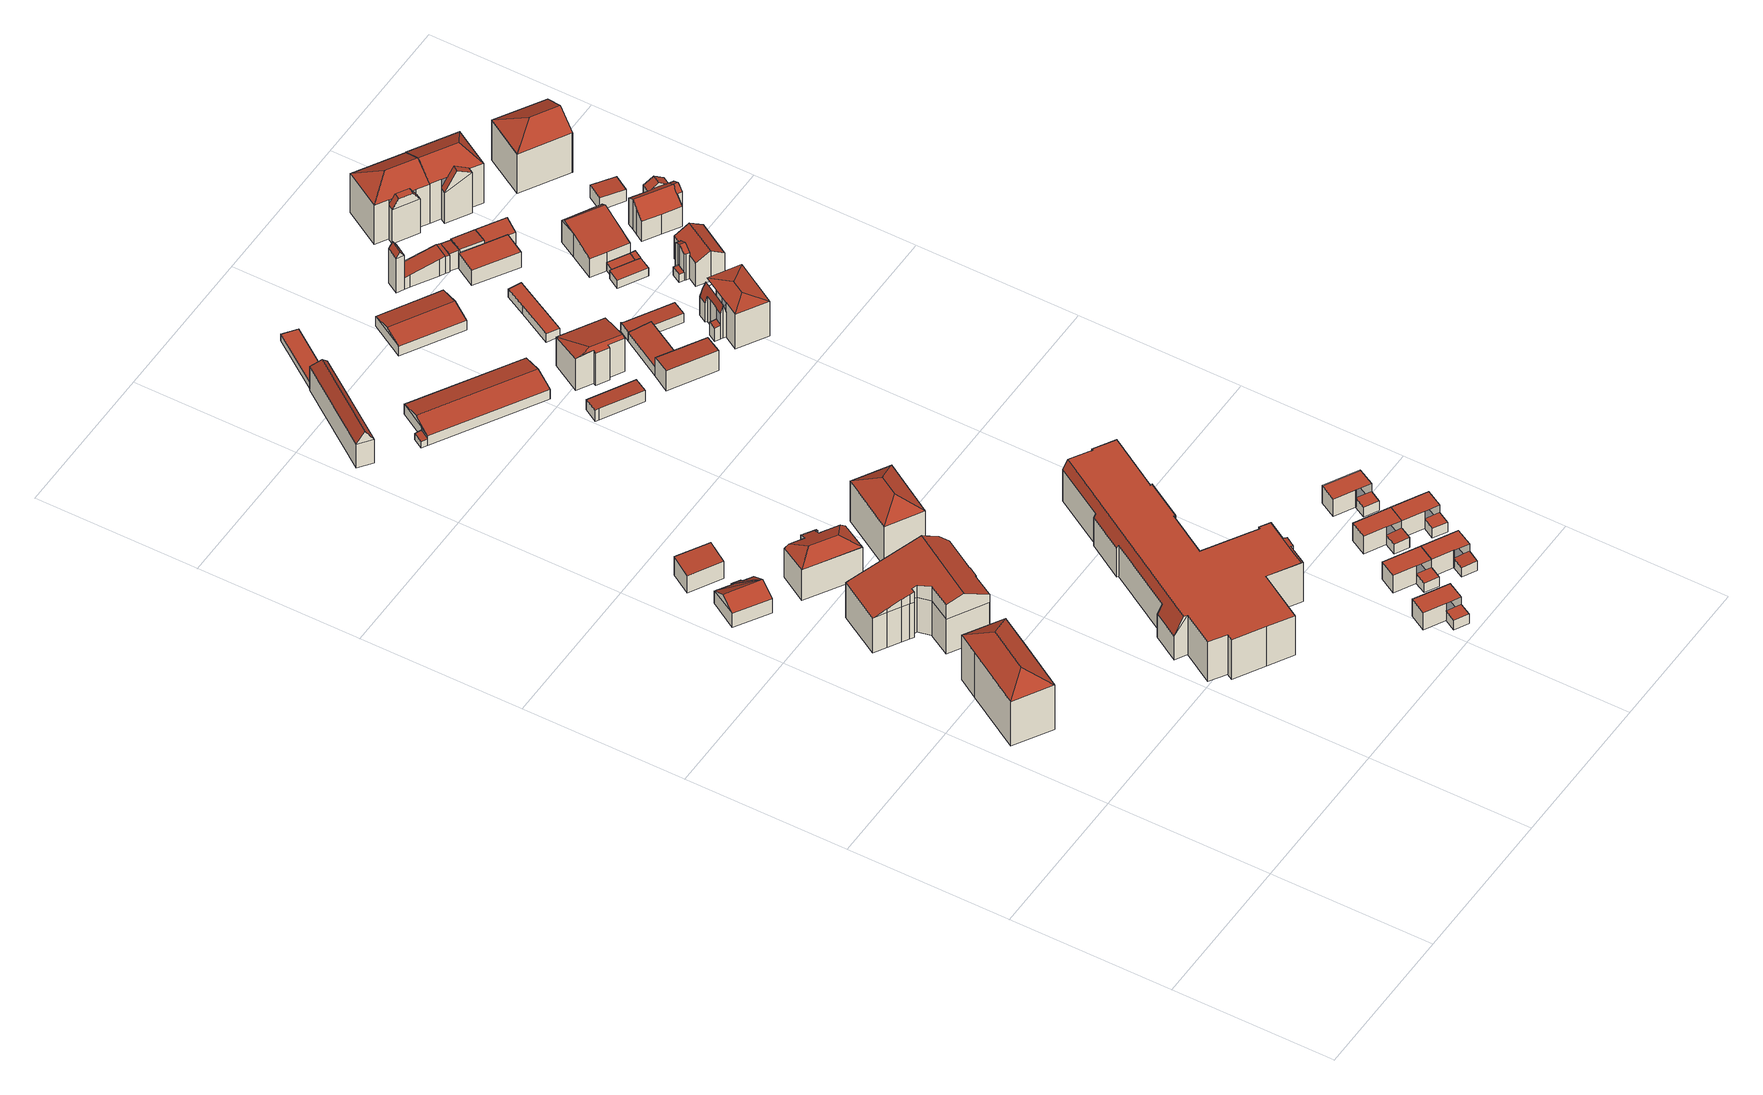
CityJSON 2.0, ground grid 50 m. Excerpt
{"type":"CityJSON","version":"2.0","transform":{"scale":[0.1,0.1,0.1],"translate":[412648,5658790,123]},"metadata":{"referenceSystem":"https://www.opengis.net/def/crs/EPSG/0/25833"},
"CityObjects":{
"building1":{"type":"Building","attributes":{"Dachtyp_tdc":"tdcFreeFormRoof","Gemeindeschluessel":14612000,"Dachneigung":30.84,"QualitaetDacherkennung":67,"Geometrietyp2DReferenz":"3000","measuredHeight":20.53,"function":"31001_9998","roofType":"5000"},"geometry":[{"type":"Solid","lod":"2","boundaries":[[[[0,1,2,3]],[[1,4,5,2]],[[4,6,7,5]],[[6,8,9,7]],[[8,10,11,9]],[[10,0,3,11]],[[12,13,1]],[[14,8,6,15]],[[10,8,14,13,12,0]],[[14,15,4,1,13]],[[6,4,15]],[[1,0,12]],[[3,2,5,7,9,11]]]],"semantics":{"surfaces":[{"type":"WallSurface"},{"type":"RoofSurface"},{"type":"GroundSurface"}],"values":[[0,0,0,0,0,0,1,1,1,1,0,0,2]]}}]},
"building2":{"type":"Building","attributes":{"Dachtyp_tdc":"tdcFreeFormRoof","Gemeindeschluessel":14612000,"Dachneigung":24.56,"QualitaetDacherkennung":52,"Geometrietyp2DReferenz":"3000","measuredHeight":7.67,"function":"31001_9998","roofType":"5000"},"geometry":[{"type":"Solid","lod":"2","boundaries":[[[[16,17,18,19]],[[17,20,21,18]],[[20,22,23,21]],[[22,24,25,23]],[[24,26,27,25]],[[26,28,29,27]],[[28,30,31,29]],[[30,16,19,31]],[[26,24,28]],[[28,32,30]],[[24,32,28]],[[22,32,24]],[[20,32,22]],[[32,20,33]],[[16,32,33,17]],[[20,17,33]],[[16,30,32]],[[19,18,21,23,25,27,29,31]]]],"semantics":{"surfaces":[{"type":"WallSurface"},{"type":"RoofSurface"},{"type":"GroundSurface"}],"values":[[0,0,0,0,0,0,0,0,1,1,1,1,1,1,1,0,0,2]]}}]},
"building3":{"type":"Building","attributes":{"Dachtyp_tdc":"tdcFreeFormRoof","Gemeindeschluessel":14612000,"Dachneigung":17.32,"QualitaetDacherkennung":23,"Geometrietyp2DReferenz":"3000","measuredHeight":20.1,"function":"31001_9998","roofType":"5000"},"geometry":[{"type":"Solid","lod":"2","boundaries":[[[[34,35,36,37]],[[35,38,39,36]],[[38,40,41,39]],[[40,42,43,41]],[[42,44,45,43]],[[44,46,47,45]],[[46,48,49,47]],[[48,50,51,49]],[[50,52,53,51]],[[52,54,55,53]],[[54,56,57,55]],[[56,58,59,57]],[[58,60,61,59]],[[60,62,63,61]],[[62,64,65,63]],[[64,66,67,65]],[[66,68,69,67]],[[68,70,71,69]],[[70,34,37,71]],[[72,73,74,75,76,77,78,79,80,81,82]],[[83,84,85,86,87,88,77,76,50,48,89,90]],[[42,83,90,44]],[[44,90,89,46]],[[46,89,48]],[[68,78,77,88,70]],[[70,88,87,34]],[[34,87,86,35]],[[35,86,85,38]],[[38,85,84,40]],[[40,84,83,42]],[[58,72,82,60]],[[60,82,81,62]],[[62,81,80,64]],[[64,80,79,66]],[[66,79,78,68]],[[52,75,74,54]],[[50,76,75,52]],[[54,74,73,56]],[[56,73,72,58]],[[37,36,39,41,43,45,47,49,51,53,55,57,59,61,63,65,67,69,71]]]],"semantics":{"surfaces":[{"type":"WallSurface"},{"type":"RoofSurface"},{"type":"GroundSurface"}],"values":[[0,0,0,0,0,0,0,0,0,0,0,0,0,0,0,0,0,0,0,1,1,0,0,0,0,0,0,0,0,0,0,0,0,0,0,0,0,0,0,2]]}}]},
"building4":{"type":"Building","attributes":{"Dachtyp_tdc":"tdcPolyFlatRoof","Gemeindeschluessel":14612000,"Dachneigung":4.62,"QualitaetDacherkennung":68,"Geometrietyp2DReferenz":"3000","measuredHeight":7.01,"function":"31001_9998","roofType":"2100"},"geometry":[{"type":"Solid","lod":"2","boundaries":[[[[91,92,93,94]],[[91,95,96,92]],[[93,97,98,94]],[[92,96,97,93]],[[96,95,98,97]],[[95,91,94,98]]]],"semantics":{"surfaces":[{"type":"WallSurface"},{"type":"RoofSurface"},{"type":"GroundSurface"}],"values":[[0,1,2,0,0,0]]}}]},
"building5":{"type":"Building","attributes":{"Dachtyp_tdc":"tdcFreeFormRoof","Gemeindeschluessel":14612000,"Dachneigung":24.26,"QualitaetDacherkennung":38,"Geometrietyp2DReferenz":"3000","measuredHeight":14.05,"function":"31001_9998","roofType":"5000"},"geometry":[{"type":"Solid","lod":"2","boundaries":[[[[99,100,101,102]],[[100,103,104,101]],[[103,105,106,104]],[[105,107,108,106]],[[107,109,110,108]],[[109,111,112,110]],[[111,113,114,112]],[[113,115,116,114]],[[115,117,118,116]],[[117,99,102,118]],[[99,117,119,120,121]],[[122,123,103,100]],[[120,119,115,113,111,109,107,105,123,122]],[[121,120,122,100]],[[100,99,121]],[[117,115,119]],[[105,103,123]],[[102,101,104,106,108,110,112,114,116,118]]]],"semantics":{"surfaces":[{"type":"WallSurface"},{"type":"RoofSurface"},{"type":"GroundSurface"}],"values":[[0,0,0,0,0,0,0,0,0,0,1,1,1,1,0,0,0,2]]}}]},
"building6":{"type":"Building","attributes":{"Dachtyp_tdc":"tdcHipRoof","Gemeindeschluessel":14612000,"Dachneigung":30.02,"QualitaetDacherkennung":66,"Geometrietyp2DReferenz":"3000","measuredHeight":18.7,"function":"31001_9998","roofType":"3200"},"geometry":[{"type":"Solid","lod":"2","boundaries":[[[[124,125,126,127]],[[125,128,129,126]],[[128,130,131,129]],[[130,124,127,131]],[[128,125,132]],[[124,130,133]],[[125,124,133,132]],[[130,128,132,133]],[[127,126,129,131]]]],"semantics":{"surfaces":[{"type":"WallSurface"},{"type":"RoofSurface"},{"type":"GroundSurface"}],"values":[[0,0,0,0,1,1,1,1,2]]}}]},
"building7":{"type":"Building","attributes":{"Dachtyp_tdc":"tdcFreeFormRoof","Gemeindeschluessel":14612000,"Dachneigung":0.141,"QualitaetDacherkennung":67,"Geometrietyp2DReferenz":"3000","measuredHeight":14.8,"function":"31001_9998","roofType":"5000"},"geometry":[{"type":"Solid","lod":"2","boundaries":[[[[134,135,136,137]],[[135,138,139,136]],[[138,140,141,139]],[[140,142,143,141]],[[142,144,145,143]],[[144,146,147,145]],[[146,148,149,147]],[[148,150,151,149]],[[150,152,153,151]],[[152,154,155,153]],[[154,156,157,155]],[[156,158,159,157]],[[158,160,161,159]],[[160,162,163,161]],[[162,164,165,163]],[[164,166,167,165]],[[166,168,169,167]],[[168,170,171,169]],[[170,172,173,171]],[[172,174,175,173]],[[174,176,177,175]],[[176,178,179,177]],[[178,180,181,179]],[[180,182,183,181]],[[182,184,185,183]],[[184,186,187,185]],[[186,188,189,187]],[[188,190,191,189]],[[190,192,193,191]],[[192,194,195,193]],[[194,134,137,195]],[[158,156,196,197,166,164,162,160]],[[192,190,188,186,184,182,198,199,134,194]],[[172,170,168,197,196,154,152,150,148,146,144,142,140,138,135,199,198,180,178,176,174]],[[156,154,196]],[[168,166,197]],[[182,180,198]],[[135,134,199]],[[137,136,139,141,143,145,147,149,151,153,155,157,159,161,163,165,167,169,171,173,175,177,179,181,183,185,187,189,191,193,195]]]],"semantics":{"surfaces":[{"type":"WallSurface"},{"type":"RoofSurface"},{"type":"GroundSurface"}],"values":[[0,0,0,0,0,0,0,0,0,0,0,0,0,0,0,0,0,0,0,0,0,0,0,0,0,0,0,0,0,0,0,1,1,1,0,0,0,0,2]]}}]},
"building8":{"type":"Building","attributes":{"Dachtyp_tdc":"tdcFreeFormRoof","Gemeindeschluessel":14612000,"Dachneigung":57.73,"QualitaetDacherkennung":3,"Geometrietyp2DReferenz":"3000","measuredHeight":12.81,"function":"31001_9998","roofType":"5000"},"geometry":[{"type":"Solid","lod":"2","boundaries":[[[[200,201,202,203]],[[201,204,205,202]],[[204,206,207,205]],[[206,200,203,207]],[[208,206,204]],[[209,208,204,201]],[[209,201,200]],[[208,209,200,206]],[[203,202,205,207]]]],"semantics":{"surfaces":[{"type":"WallSurface"},{"type":"RoofSurface"},{"type":"GroundSurface"}],"values":[[0,0,0,0,1,1,0,1,2]]}}]},
"building9":{"type":"Building","attributes":{"Gemeindeschluessel":14612000,"Geometrietyp2DReferenz":"3000","function":"31001_9998","roofType":"9999"},"children":["building9-1","building9-2"]},
"building9-1":{"type":"BuildingPart","attributes":{"Dachtyp_tdc":"tdcPolyFlatRoof","Dachneigung":0,"QualitaetDacherkennung":34,"Geometrietyp2DReferenz":"3000","measuredHeight":3.6,"roofType":"1000"},"parents":["building9"],"geometry":[{"type":"MultiSurface","lod":"2","boundaries":[[[210,211,212,213]],[[211,214,215,212]],[[216,210,213,217]],[[216,214,211,210]],[[213,212,215,217]]],"semantics":{"surfaces":[{"type":"WallSurface"},{"type":"RoofSurface"},{"type":"GroundSurface"}],"values":[0,0,0,1,2]}}]},
"building9-2":{"type":"BuildingPart","attributes":{"Dachtyp_tdc":"tdcPolyFlatRoof","Dachneigung":0,"QualitaetDacherkennung":59,"Geometrietyp2DReferenz":"3000","measuredHeight":6.46,"roofType":"1000"},"parents":["building9"],"geometry":[{"type":"MultiSurface","lod":"2","boundaries":[[[218,215,214]],[[218,219,220,215]],[[219,221,222,220]],[[221,223,224,222]],[[223,225,216,217,224]],[[225,223,221,219,218]],[[215,220,222,224,217]]],"semantics":{"surfaces":[{"type":"WallSurface"},{"type":"RoofSurface"},{"type":"GroundSurface"}],"values":[0,0,0,0,0,1,2]}}]},
"building10":{"type":"Building","attributes":{"Gemeindeschluessel":14612000,"Geometrietyp2DReferenz":"3000","function":"31001_9998","roofType":"9999"},"children":["building10-1","building10-2"]},
"building10-1":{"type":"BuildingPart","attributes":{"Dachtyp_tdc":"tdcPolyFlatRoof","Dachneigung":0,"QualitaetDacherkennung":44,"Geometrietyp2DReferenz":"3000","measuredHeight":3.45,"roofType":"1000"},"parents":["building10"],"geometry":[{"type":"MultiSurface","lod":"2","boundaries":[[[226,227,228,229]],[[227,230,231,228]],[[232,226,229,233]],[[232,230,227,226]],[[229,228,231,233]]],"semantics":{"surfaces":[{"type":"WallSurface"},{"type":"RoofSurface"},{"type":"GroundSurface"}],"values":[0,0,0,1,2]}}]},
"building10-2":{"type":"BuildingPart","attributes":{"Dachtyp_tdc":"tdcPolyFlatRoof","Dachneigung":0,"QualitaetDacherkennung":61,"Geometrietyp2DReferenz":"3000","measuredHeight":6.48,"roofType":"1000"},"parents":["building10"],"geometry":[{"type":"MultiSurface","lod":"2","boundaries":[[[234,231,230]],[[234,235,236,231]],[[235,237,238,236]],[[237,239,240,238]],[[239,241,232,233,240]],[[241,239,237,235,234]],[[231,236,238,240,233]]],"semantics":{"surfaces":[{"type":"WallSurface"},{"type":"RoofSurface"},{"type":"GroundSurface"}],"values":[0,0,0,0,0,1,2]}}]},
"building11":{"type":"Building","attributes":{"Gemeindeschluessel":14612000,"Geometrietyp2DReferenz":"3000","function":"31001_2000","roofType":"9999"},"children":["building11-1","building11-2"]},
"building11-1":{"type":"BuildingPart","attributes":{"Dachtyp_tdc":"tdcGableRoof","Dachneigung":14.11,"QualitaetDacherkennung":89,"Geometrietyp2DReferenz":"3000","measuredHeight":5.4,"roofType":"3100"},"parents":["building11"],"geometry":[{"type":"MultiSurface","lod":"2","boundaries":[[[242,243,244,245]],[[243,246,247,248,244]],[[249,250,251,252,253]],[[250,242,245,251]],[[242,250,254,255]],[[246,243,255,254,256]],[[249,256,254,250]],[[246,256,249]],[[242,255,243]],[[245,244,248,252,251]]],"semantics":{"surfaces":[{"type":"WallSurface"},{"type":"RoofSurface"},{"type":"GroundSurface"}],"values":[0,0,0,0,1,1,0,0,0,2]}}]},
"building11-2":{"type":"BuildingPart","attributes":{"Dachtyp_tdc":"tdcPolyFlatRoof","Dachneigung":5.8,"QualitaetDacherkennung":75,"Geometrietyp2DReferenz":"3000","measuredHeight":2.54,"roofType":"2100"},"parents":["building11"],"geometry":[{"type":"MultiSurface","lod":"2","boundaries":[[[257,253,252,258]],[[247,259,260,248]],[[259,257,258,260]],[[259,247,253,257]],[[258,252,248,260]]],"semantics":{"surfaces":[{"type":"WallSurface"},{"type":"RoofSurface"},{"type":"GroundSurface"}],"values":[0,0,0,1,2]}}]},
"building12":{"type":"Building","attributes":{"Dachtyp_tdc":"tdcPolyFlatRoof","Gemeindeschluessel":14612000,"Dachneigung":0,"QualitaetDacherkennung":68,"Geometrietyp2DReferenz":"3000","measuredHeight":2.38,"function":"31001_9998","roofType":"1000"},"geometry":[{"type":"Solid","lod":"2","boundaries":[[[[261,262,263,264]],[[262,265,266,263]],[[265,267,268,266]],[[265,262,261,267]],[[268,264,263,266]],[[267,261,264,268]]]],"semantics":{"surfaces":[{"type":"WallSurface"},{"type":"RoofSurface"},{"type":"GroundSurface"}],"values":[[0,0,0,1,2,0]]}}]},
"building13":{"type":"Building","attributes":{"Gemeindeschluessel":14612000,"Geometrietyp2DReferenz":"3000","function":"31001_9998","roofType":"9999"},"children":["building13-1","building13-2"]},
"building13-1":{"type":"BuildingPart","attributes":{"Dachtyp_tdc":"tdcPolyFlatRoof","Dachneigung":0,"QualitaetDacherkennung":63,"Geometrietyp2DReferenz":"3000","measuredHeight":6.46,"roofType":"1000"},"parents":["building13"],"geometry":[{"type":"MultiSurface","lod":"2","boundaries":[[[269,270,271,272,273]],[[270,241,233,271]],[[241,239,240,233]],[[239,274,275,240]],[[274,276,277,278,275]],[[276,274,239,241,270,269]],[[272,271,233,240,275,278]]],"semantics":{"surfaces":[{"type":"WallSurface"},{"type":"RoofSurface"},{"type":"GroundSurface"}],"values":[0,0,0,0,0,1,2]}}]},
"building13-2":{"type":"BuildingPart","attributes":{"Dachtyp_tdc":"tdcPolyFlatRoof","Dachneigung":2.82,"QualitaetDacherkennung":45,"Geometrietyp2DReferenz":"3000","measuredHeight":3.63,"roofType":"2100"},"parents":["building13"],"geometry":[{"type":"MultiSurface","lod":"2","boundaries":[[[279,280,281,282]],[[280,273,272,281]],[[277,279,282,278]],[[277,273,280,279]],[[282,281,272,278]]],"semantics":{"surfaces":[{"type":"WallSurface"},{"type":"RoofSurface"},{"type":"GroundSurface"}],"values":[0,0,0,1,2]}}]},
"building14":{"type":"Building","attributes":{"Gemeindeschluessel":14612000,"Geometrietyp2DReferenz":"3000","function":"31001_9998","roofType":"9999"},"children":["building14-1","building14-2"]},
"building14-1":{"type":"BuildingPart","attributes":{"Dachtyp_tdc":"tdcPolyFlatRoof","Dachneigung":0,"QualitaetDacherkennung":60,"Geometrietyp2DReferenz":"3000","measuredHeight":6.45,"roofType":"1000"},"parents":["building14"],"geometry":[{"type":"MultiSurface","lod":"2","boundaries":[[[283,284,285]],[[283,286,287,284]],[[286,288,289,287]],[[288,290,291,289]],[[290,292,293,294,291]],[[292,290,288,286,283]],[[284,287,289,291,294]]],"semantics":{"surfaces":[{"type":"WallSurface"},{"type":"RoofSurface"},{"type":"GroundSurface"}],"values":[0,0,0,0,0,1,2]}}]},
"building14-2":{"type":"BuildingPart","attributes":{"Dachtyp_tdc":"tdcPolyFlatRoof","Dachneigung":5.42,"QualitaetDacherkennung":48,"Geometrietyp2DReferenz":"3000","measuredHeight":3.75,"roofType":"2100"},"parents":["building14"],"geometry":[{"type":"MultiSurface","lod":"2","boundaries":[[[295,285,284,296]],[[293,297,298,294]],[[297,295,296,298]],[[297,293,285,295]],[[296,284,294,298]]],"semantics":{"surfaces":[{"type":"WallSurface"},{"type":"RoofSurface"},{"type":"GroundSurface"}],"values":[0,0,0,1,2]}}]},
"building15":{"type":"Building","attributes":{"Dachtyp_tdc":"tdcPolyFlatRoof","Gemeindeschluessel":14612000,"Dachneigung":4.59,"QualitaetDacherkennung":75,"Geometrietyp2DReferenz":"3000","measuredHeight":4.14,"function":"31001_9998","roofType":"2100"},"geometry":[{"type":"Solid","lod":"2","boundaries":[[[[299,300,301,302]],[[300,303,304,301]],[[303,305,306,304]],[[305,307,308,306]],[[307,299,302,308]],[[307,305,303,300,299]],[[302,301,304,306,308]]]],"semantics":{"surfaces":[{"type":"WallSurface"},{"type":"RoofSurface"},{"type":"GroundSurface"}],"values":[[0,0,0,0,0,1,2]]}}]},
"building16":{"type":"Building","attributes":{"Gemeindeschluessel":14612000,"Geometrietyp2DReferenz":"3000","function":"31001_9998","roofType":"9999"},"children":["building16-1","building16-2"]},
"building16-1":{"type":"BuildingPart","attributes":{"Dachtyp_tdc":"tdcPolyFlatRoof","Dachneigung":0,"QualitaetDacherkennung":62,"Geometrietyp2DReferenz":"3000","measuredHeight":6.47,"roofType":"1000"},"parents":["building16"],"geometry":[{"type":"MultiSurface","lod":"2","boundaries":[[[309,310,311]],[[309,292,294,310]],[[292,290,291,294]],[[290,312,313,291]],[[312,314,315,316,313]],[[314,312,290,292,309]],[[310,294,291,313,316]]],"semantics":{"surfaces":[{"type":"WallSurface"},{"type":"RoofSurface"},{"type":"GroundSurface"}],"values":[0,0,0,0,0,1,2]}}]},
"building16-2":{"type":"BuildingPart","attributes":{"Dachtyp_tdc":"tdcPolyFlatRoof","Dachneigung":0,"QualitaetDacherkennung":50,"Geometrietyp2DReferenz":"3000","measuredHeight":3.63,"roofType":"1000"},"parents":["building16"],"geometry":[{"type":"MultiSurface","lod":"2","boundaries":[[[317,318,319,320]],[[318,311,310,319]],[[315,317,320,316]],[[315,311,318,317]],[[320,319,310,316]]],"semantics":{"surfaces":[{"type":"WallSurface"},{"type":"RoofSurface"},{"type":"GroundSurface"}],"values":[0,0,0,1,2]}}]},
"building17":{"type":"Building","attributes":{"Gemeindeschluessel":14612000,"Geometrietyp2DReferenz":"3000","function":"31001_9998","roofType":"9999"},"children":["building17-1","building17-2"]},
"building17-1":{"type":"BuildingPart","attributes":{"Dachtyp_tdc":"tdcPolyFlatRoof","Dachneigung":0,"QualitaetDacherkennung":62,"Geometrietyp2DReferenz":"3000","measuredHeight":6.46,"roofType":"1000"},"parents":["building17"],"geometry":[{"type":"MultiSurface","lod":"2","boundaries":[[[321,322,323,324,325]],[[322,326,327,323]],[[326,328,329,327]],[[328,330,331,329]],[[330,332,333,334,331]],[[332,330,328,326,322,321]],[[324,323,327,329,331,334]]],"semantics":{"surfaces":[{"type":"WallSurface"},{"type":"RoofSurface"},{"type":"GroundSurface"}],"values":[0,0,0,0,0,1,2]}}]},
"building17-2":{"type":"BuildingPart","attributes":{"Dachtyp_tdc":"tdcPolyFlatRoof","Dachneigung":0,"QualitaetDacherkennung":38,"Geometrietyp2DReferenz":"3000","measuredHeight":3.46,"roofType":"1000"},"parents":["building17"],"geometry":[{"type":"MultiSurface","lod":"2","boundaries":[[[335,336,337,338]],[[336,325,324,337]],[[333,335,338,334]],[[333,325,336,335]],[[338,337,324,334]]],"semantics":{"surfaces":[{"type":"WallSurface"},{"type":"RoofSurface"},{"type":"GroundSurface"}],"values":[0,0,0,1,2]}}]},
"building18":{"type":"Building","attributes":{"Dachtyp_tdc":"tdcFreeFormRoof","Gemeindeschluessel":14612000,"Dachneigung":12.51,"QualitaetDacherkennung":31,"Geometrietyp2DReferenz":"3000","measuredHeight":12.73,"function":"31001_9998","roofType":"5000"},"geometry":[{"type":"Solid","lod":"2","boundaries":[[[[339,340,341,342]],[[340,343,344,341]],[[343,345,346,344]],[[345,347,348,346]],[[347,349,350,348]],[[349,351,352,350]],[[351,353,354,352]],[[353,339,342,354]],[[355,356,351,349]],[[356,355,347,345,343,340,339,357]],[[357,353,351,356]],[[349,347,355]],[[339,353,357]],[[342,341,344,346,348,350,352,354]]]],"semantics":{"surfaces":[{"type":"WallSurface"},{"type":"RoofSurface"},{"type":"GroundSurface"}],"values":[[0,0,0,0,0,0,0,0,1,1,1,0,0,2]]}}]},
"building19":{"type":"Building","attributes":{"Dachtyp_tdc":"tdcGableRoof","Gemeindeschluessel":14612000,"Dachneigung":13.91,"QualitaetDacherkennung":91,"Geometrietyp2DReferenz":"3000","measuredHeight":5.24,"function":"31001_2000","roofType":"3100"},"geometry":[{"type":"Solid","lod":"2","boundaries":[[[[358,359,360,361]],[[359,362,363,360]],[[362,364,365,363]],[[364,358,361,365]],[[362,359,366]],[[358,364,367]],[[359,358,367,366]],[[364,362,366,367]],[[361,360,363,365]]]],"semantics":{"surfaces":[{"type":"WallSurface"},{"type":"RoofSurface"},{"type":"GroundSurface"}],"values":[[0,0,0,0,0,0,1,1,2]]}}]},
"building20":{"type":"Building","attributes":{"Dachtyp_tdc":"tdcPolyFlatRoof","Gemeindeschluessel":14612000,"Dachneigung":3.05,"QualitaetDacherkennung":76,"Geometrietyp2DReferenz":"3000","measuredHeight":7.36,"function":"31001_9998","roofType":"2100"},"geometry":[{"type":"Solid","lod":"2","boundaries":[[[[368,369,370,371]],[[369,372,373,370]],[[372,374,375,373]],[[374,376,377,375]],[[376,368,371,377]],[[376,374,372,369,368]],[[371,370,373,375,377]]]],"semantics":{"surfaces":[{"type":"WallSurface"},{"type":"RoofSurface"},{"type":"GroundSurface"}],"values":[[0,0,0,0,0,1,2]]}}]},
"building21":{"type":"Building","attributes":{"Dachtyp_tdc":"tdcPolyFlatRoof","Gemeindeschluessel":14612000,"Dachneigung":7.58,"QualitaetDacherkennung":81,"Geometrietyp2DReferenz":"3000","measuredHeight":4.1,"function":"31001_9998","roofType":"2100"},"geometry":[{"type":"Solid","lod":"2","boundaries":[[[[378,379,370,373]],[[379,380,381,370]],[[380,382,383,381]],[[382,384,385,383]],[[384,378,373,385]],[[384,382,380,379,378]],[[373,370,381,383,385]]]],"semantics":{"surfaces":[{"type":"WallSurface"},{"type":"RoofSurface"},{"type":"GroundSurface"}],"values":[[0,0,0,0,0,1,2]]}}]},
"building22":{"type":"Building","attributes":{"Dachtyp_tdc":"tdcPolyFlatRoof","Gemeindeschluessel":14612000,"Dachneigung":0,"QualitaetDacherkennung":72,"Geometrietyp2DReferenz":"3000","measuredHeight":3.05,"function":"31001_9998","roofType":"1000"},"geometry":[{"type":"Solid","lod":"2","boundaries":[[[[386,387,388,389]],[[387,390,391,388]],[[390,392,393,391]],[[392,394,395,393]],[[394,386,389,395]],[[394,392,390,387,386]],[[389,388,391,393,395]]]],"semantics":{"surfaces":[{"type":"WallSurface"},{"type":"RoofSurface"},{"type":"GroundSurface"}],"values":[[0,0,0,0,0,1,2]]}}]},
"building23":{"type":"Building","attributes":{"Dachtyp_tdc":"tdcFreeFormRoof","Gemeindeschluessel":14612000,"Dachneigung":56.41,"QualitaetDacherkennung":11,"Geometrietyp2DReferenz":"3000","measuredHeight":14.82,"function":"31001_9998","roofType":"5000"},"geometry":[{"type":"Solid","lod":"2","boundaries":[[[[396,397,398,399]],[[397,400,401,398]],[[400,402,403,401]],[[402,396,399,403]],[[404,405,402,400]],[[404,400,397]],[[405,404,397,396]],[[405,396,402]],[[399,398,401,403]]]],"semantics":{"surfaces":[{"type":"WallSurface"},{"type":"RoofSurface"},{"type":"GroundSurface"}],"values":[[0,0,0,0,1,0,1,0,2]]}}]},
"building24":{"type":"Building","attributes":{"Dachtyp_tdc":"tdcPolyFlatRoof","Gemeindeschluessel":14612000,"Dachneigung":2.6,"QualitaetDacherkennung":81,"Geometrietyp2DReferenz":"3000","measuredHeight":3.37,"function":"31001_9998","roofType":"2100"},"geometry":[{"type":"Solid","lod":"2","boundaries":[[[[406,407,408,381]],[[407,409,410,408]],[[409,411,412,410]],[[411,413,414,412]],[[413,415,385,414]],[[415,416,383,385]],[[416,406,381,383]],[[416,415,413,411,409,407,406]],[[381,408,410,412,414,385,383]]]],"semantics":{"surfaces":[{"type":"WallSurface"},{"type":"RoofSurface"},{"type":"GroundSurface"}],"values":[[0,0,0,0,0,0,0,1,2]]}}]},
"building25":{"type":"Building","attributes":{"Dachtyp_tdc":"tdcGableRoof","Gemeindeschluessel":14612000,"Dachneigung":10.34,"QualitaetDacherkennung":18,"Geometrietyp2DReferenz":"3000","measuredHeight":6.48,"function":"31001_9998","roofType":"3100"},"geometry":[{"type":"Solid","lod":"2","boundaries":[[[[417,418,419,420]],[[418,421,422,419]],[[421,423,403,422]],[[423,424,401,403]],[[424,425,426,401]],[[425,427,428,426]],[[427,429,430,428]],[[429,431,432,430]],[[431,417,420,432]],[[427,425,424,423,421,418,417]],[[417,431,429,427]],[[420,419,422,403,401,426,428,430,432]]]],"semantics":{"surfaces":[{"type":"WallSurface"},{"type":"RoofSurface"},{"type":"GroundSurface"}],"values":[[0,0,0,0,0,0,0,0,0,1,1,2]]}}]},
"building26":{"type":"Building","attributes":{"Gemeindeschluessel":14612000,"Geometrietyp2DReferenz":"3000","function":"31001_9998","roofType":"9999"},"children":["building26-1","building26-2","building26-3","building26-4"]},
"building26-1":{"type":"BuildingPart","attributes":{"Dachtyp_tdc":"tdcFreeFormRoof","Dachneigung":75.17,"QualitaetDacherkennung":16,"Geometrietyp2DReferenz":"3000","measuredHeight":12.25,"roofType":"5000"},"parents":["building26"],"geometry":[{"type":"MultiSurface","lod":"2","boundaries":[[[433,434,435,436]],[[434,437,438,435]],[[437,439,440,438]],[[439,441,442,440]],[[441,443,444,442]],[[443,445,446,444]],[[445,447,448,446]],[[447,449,450,448]],[[451,452,453,454]],[[452,455,456,457,453]],[[449,447,445,458]],[[445,443,441,439,437,434,433,455,452,458]],[[452,451,449,458]],[[457,435,438,440,442,444,446,448,450,454,453]]],"semantics":{"surfaces":[{"type":"WallSurface"},{"type":"RoofSurface"},{"type":"GroundSurface"}],"values":[0,0,0,0,0,0,0,0,0,0,1,1,1,2]}}]},
"building26-2":{"type":"BuildingPart","attributes":{"Dachtyp_tdc":"tdcHipRoof","Dachneigung":12.52,"QualitaetDacherkennung":66,"Geometrietyp2DReferenz":"3000","measuredHeight":14.06,"roofType":"3200"},"parents":["building26"],"geometry":[{"type":"MultiSurface","lod":"2","boundaries":[[[459,460,461,462]],[[460,463,451,454,461]],[[464,459,462,465]],[[460,459,466]],[[464,467,468]],[[459,464,468,466]],[[467,463,460,466,468]],[[462,461,454,450,469,465]]],"semantics":{"surfaces":[{"type":"WallSurface"},{"type":"RoofSurface"},{"type":"GroundSurface"}],"values":[0,0,0,1,1,1,1,2]}}]},
"building26-3":{"type":"BuildingPart","attributes":{"Dachtyp_tdc":"tdcPolyFlatRoof","Dachneigung":4,"QualitaetDacherkennung":37,"Geometrietyp2DReferenz":"3000","measuredHeight":5.03,"roofType":"2100"},"parents":["building26"],"geometry":[{"type":"MultiSurface","lod":"2","boundaries":[[[456,470,471,457]],[[470,472,473,471]],[[472,436,435,473]],[[436,472,470,456]],[[457,471,473,435]]],"semantics":{"surfaces":[{"type":"WallSurface"},{"type":"RoofSurface"},{"type":"GroundSurface"}],"values":[0,0,0,1,2]}}]},
"building26-4":{"type":"BuildingPart","attributes":{"Dachtyp_tdc":"tdcPolyFlatRoof","Dachneigung":6.93,"QualitaetDacherkennung":56,"Geometrietyp2DReferenz":"3000","measuredHeight":9.63,"roofType":"2100"},"parents":["building26"],"geometry":[{"type":"MultiSurface","lod":"2","boundaries":[[[474,475,476,477]],[[475,478,479,476]],[[478,480,469,479]],[[478,475,474,481,482,481,474,480]],[[469,477,450,448,450,477,476,479]]],"semantics":{"surfaces":[{"type":"WallSurface"},{"type":"RoofSurface"},{"type":"GroundSurface"}],"values":[0,0,0,1,2]}}]},
"building27":{"type":"Building","attributes":{"Dachtyp_tdc":"tdcPolyFlatRoof","Gemeindeschluessel":14612000,"Dachneigung":6.32,"QualitaetDacherkennung":65,"Geometrietyp2DReferenz":"3000","measuredHeight":6.46,"function":"31001_9998","roofType":"2100"},"geometry":[{"type":"Solid","lod":"2","boundaries":[[[[483,484,485,486]],[[484,487,488,485]],[[487,429,489,488]],[[429,490,491,489]],[[490,492,493,491]],[[492,483,486,493]],[[492,490,429,487,484,483]],[[486,485,488,489,491,493]]]],"semantics":{"surfaces":[{"type":"WallSurface"},{"type":"RoofSurface"},{"type":"GroundSurface"}],"values":[[0,0,0,0,0,0,1,2]]}}]},
"building28":{"type":"Building","attributes":{"Dachtyp_tdc":"tdcPolyFlatRoof","Gemeindeschluessel":14612000,"Dachneigung":0,"QualitaetDacherkennung":81,"Geometrietyp2DReferenz":"3000","measuredHeight":5.69,"function":"31001_9998","roofType":"1000"},"geometry":[{"type":"Solid","lod":"2","boundaries":[[[[494,495,496,497]],[[495,498,499,496]],[[498,500,501,499]],[[500,502,503,501]],[[502,504,505,503]],[[504,494,497,505]],[[504,502,500,498,495,494]],[[497,496,499,501,503,505]]]],"semantics":{"surfaces":[{"type":"WallSurface"},{"type":"RoofSurface"},{"type":"GroundSurface"}],"values":[[0,0,0,0,0,0,1,2]]}}]},
"building29":{"type":"Building","attributes":{"Dachtyp_tdc":"tdcPolyFlatRoof","Gemeindeschluessel":14612000,"Dachneigung":6.2,"QualitaetDacherkennung":73,"Geometrietyp2DReferenz":"3000","measuredHeight":6.74,"function":"31001_9998","roofType":"2100"},"geometry":[{"type":"Solid","lod":"2","boundaries":[[[[506,507,508,509]],[[507,510,511,508]],[[510,512,513,511]],[[512,514,515,513]],[[514,506,509,515]],[[514,512,510,507,506]],[[509,508,511,513,515]]]],"semantics":{"surfaces":[{"type":"WallSurface"},{"type":"RoofSurface"},{"type":"GroundSurface"}],"values":[[0,0,0,0,0,1,2]]}}]},
"building30":{"type":"Building","attributes":{"Dachtyp_tdc":"tdcPolyFlatRoof","Gemeindeschluessel":14612000,"Dachneigung":0,"QualitaetDacherkennung":0,"Geometrietyp2DReferenz":"3000","BezugspunktDach":"2000","measuredHeight":3,"function":"31001_9998"},"geometry":[{"type":"MultiSurface","lod":"2","boundaries":[[[516,517,518,519,520,521]],[[521,520,522,523]],[[520,519,524,522]],[[519,518,525,524]],[[518,517,526,525]],[[517,516,527,526]],[[516,521,523,527]],[[523,522,524,525,526,527]]],"semantics":{"surfaces":[{"type":"RoofSurface"},{"type":"WallSurface"},{"type":"GroundSurface"}],"values":[0,1,1,1,1,1,1,2]}}]},
"building31":{"type":"Building","attributes":{"Dachtyp_tdc":"tdcPolyFlatRoof","Gemeindeschluessel":14612000,"Dachneigung":11.82,"QualitaetDacherkennung":71,"Geometrietyp2DReferenz":"3000","measuredHeight":5.82,"function":"31001_9998","roofType":"2100"},"geometry":[{"type":"Solid","lod":"2","boundaries":[[[[528,512,529,530]],[[512,531,532,529]],[[531,533,534,532]],[[533,535,536,534]],[[535,528,530,536]],[[535,533,531,512,528]],[[530,529,532,534,536]]]],"semantics":{"surfaces":[{"type":"WallSurface"},{"type":"RoofSurface"},{"type":"GroundSurface"}],"values":[[0,0,0,0,0,1,2]]}}]},
"building32":{"type":"Building","attributes":{"Dachtyp_tdc":"tdcPolyFlatRoof","Gemeindeschluessel":14612000,"Dachneigung":0,"QualitaetDacherkennung":52,"Geometrietyp2DReferenz":"3000","measuredHeight":3,"function":"31001_9998","roofType":"1000"},"geometry":[{"type":"Solid","lod":"2","boundaries":[[[[537,538,539,540]],[[538,541,542,539]],[[541,543,544,542]],[[543,537,540,544]],[[543,541,538,537]],[[540,539,542,544]]]],"semantics":{"surfaces":[{"type":"WallSurface"},{"type":"RoofSurface"},{"type":"GroundSurface"}],"values":[[0,0,0,0,1,2]]}}]},
"building33":{"type":"Building","attributes":{"Dachtyp_tdc":"tdcPolyFlatRoof","Gemeindeschluessel":14612000,"Dachneigung":10.34,"QualitaetDacherkennung":48,"Geometrietyp2DReferenz":"3000","measuredHeight":3.1,"function":"31001_9998","roofType":"2100"},"geometry":[{"type":"Solid","lod":"2","boundaries":[[[[545,546,547,548]],[[546,549,550,547]],[[549,551,552,550]],[[551,545,548,552]],[[551,549,546,545]],[[548,547,550,552]]]],"semantics":{"surfaces":[{"type":"WallSurface"},{"type":"RoofSurface"},{"type":"GroundSurface"}],"values":[[0,0,0,0,1,2]]}}]},
"building34":{"type":"Building","attributes":{"Gemeindeschluessel":14612000,"Geometrietyp2DReferenz":"3000","function":"31001_9998","roofType":"9999"},"children":["building34-1","building34-2"]},
"building34-1":{"type":"BuildingPart","attributes":{"Dachtyp_tdc":"tdcCutGableRoof","Dachneigung":0.663,"QualitaetDacherkennung":27,"Geometrietyp2DReferenz":"3000","measuredHeight":15.92,"roofType":"9999"},"parents":["building34"],"geometry":[{"type":"MultiSurface","lod":"2","boundaries":[[[553,554,555,556]],[[554,557,558,555]],[[559,553,556,560]],[[561,562,563,564,565]],[[554,566,567,568,557]],[[563,567,566,564]],[[553,565,564,566,554]],[[559,561,565,553]],[[556,555,558,560]]],"semantics":{"surfaces":[{"type":"WallSurface"},{"type":"RoofSurface"},{"type":"GroundSurface"}],"values":[0,0,0,1,1,1,0,0,2]}}]},
"building34-2":{"type":"BuildingPart","attributes":{"Dachtyp_tdc":"tdcHipAndGableRoof","Dachneigung":30.38,"QualitaetDacherkennung":69,"Geometrietyp2DReferenz":"3000","measuredHeight":18.51,"roofType":"5000"},"parents":["building34"],"geometry":[{"type":"MultiSurface","lod":"2","boundaries":[[[569,570,571,572]],[[570,573,560,571]],[[573,561,559,560]],[[574,558,557]],[[574,575,576,558]],[[575,577,578,576]],[[577,579,580,578]],[[579,581,582,580]],[[581,569,572,582]],[[577,575,583]],[[575,574,568,562,573,570,569,583]],[[569,581,579,577,583]],[[572,571,560,558,576,578,580,582]]],"semantics":{"surfaces":[{"type":"WallSurface"},{"type":"RoofSurface"},{"type":"GroundSurface"}],"values":[0,0,0,0,0,0,0,0,0,1,1,1,2]}}]},
"building35":{"type":"Building","attributes":{"Dachtyp_tdc":"tdcPolyFlatRoof","Gemeindeschluessel":14612000,"Dachneigung":0,"QualitaetDacherkennung":75,"Geometrietyp2DReferenz":"3000","measuredHeight":2.95,"function":"31001_9998","roofType":"1000"},"geometry":[{"type":"Solid","lod":"2","boundaries":[[[[584,585,586,587]],[[585,588,589,586]],[[588,590,591,589]],[[590,584,587,591]],[[590,588,585,584]],[[587,586,589,591]]]],"semantics":{"surfaces":[{"type":"WallSurface"},{"type":"RoofSurface"},{"type":"GroundSurface"}],"values":[[0,0,0,0,1,2]]}}]},
"building36":{"type":"Building","attributes":{"Dachtyp_tdc":"tdcFreeFormRoof","Gemeindeschluessel":14612000,"Dachneigung":10.21,"QualitaetDacherkennung":29,"Geometrietyp2DReferenz":"3000","measuredHeight":9.48,"function":"31001_9998","roofType":"5000"},"geometry":[{"type":"Solid","lod":"2","boundaries":[[[[592,593,594,595]],[[593,596,597,594]],[[596,598,599,597]],[[598,600,601,599]],[[600,602,603,601]],[[602,592,595,603]],[[602,604,605,596,593,592]],[[604,600,598,605]],[[602,600,604]],[[598,596,605]],[[595,594,597,599,601,603]]]],"semantics":{"surfaces":[{"type":"WallSurface"},{"type":"RoofSurface"},{"type":"GroundSurface"}],"values":[[0,0,0,0,0,0,1,1,0,0,2]]}}]},
"building37":{"type":"Building","attributes":{"Gemeindeschluessel":14612000,"Geometrietyp2DReferenz":"3000","function":"31001_9998","roofType":"9999"},"children":["building37-1","building37-2"]},
"building37-1":{"type":"BuildingPart","attributes":{"Dachtyp_tdc":"tdcGableRoof","Dachneigung":30.49,"QualitaetDacherkennung":71,"Geometrietyp2DReferenz":"3000","measuredHeight":11.23,"roofType":"3100"},"parents":["building37"],"geometry":[{"type":"MultiSurface","lod":"2","boundaries":[[[606,607,608,609]],[[607,610,611,608]],[[612,613,614,615]],[[613,616,617,614]],[[616,618,619,617]],[[618,620,621,619]],[[620,606,609,621]],[[616,613,612,622,623,610,607,606]],[[606,620,618,616]],[[609,608,611,624,625,615,614,617,619,621]],[[622,612,615,625]]],"semantics":{"surfaces":[{"type":"WallSurface"},{"type":"RoofSurface"},{"type":"GroundSurface"}],"values":[0,0,0,0,0,0,0,1,1,2,0]}}]},
"building37-2":{"type":"BuildingPart","attributes":{"Dachtyp_tdc":"tdcGableRoof","Dachneigung":33.43,"QualitaetDacherkennung":56,"Geometrietyp2DReferenz":"3000","measuredHeight":11.29,"roofType":"3100"},"parents":["building37"],"geometry":[{"type":"MultiSurface","lod":"2","boundaries":[[[626,627,622,625,615]],[[628,629,630,611,610]],[[629,631,632,630]],[[631,633,634,632]],[[633,635,636,634]],[[635,637,638,636]],[[637,626,615,638]],[[633,631,629,628,639]],[[639,627,626,637,635,633]],[[615,625,624,611,630,632,634,636,638]]],"semantics":{"surfaces":[{"type":"WallSurface"},{"type":"RoofSurface"},{"type":"GroundSurface"}],"values":[0,0,0,0,0,0,0,1,1,2]}}]},
"building38":{"type":"Building","attributes":{"Gemeindeschluessel":14612000,"Geometrietyp2DReferenz":"3000","function":"31001_9998","roofType":"9999"},"children":["building38-1","building38-2"]},
"building38-1":{"type":"BuildingPart","attributes":{"Dachtyp_tdc":"tdcHipAndGableRoof","Dachneigung":29.93,"QualitaetDacherkennung":66,"Geometrietyp2DReferenz":"3000","measuredHeight":18.55,"roofType":"5000"},"parents":["building38"],"geometry":[{"type":"MultiSurface","lod":"2","boundaries":[[[640,641,642]],[[640,643,571,641]],[[643,644,645,571]],[[644,646,582,645]],[[646,647,648,582]],[[647,649,650,648]],[[649,651,652,650]],[[649,647,653]],[[647,646,644,653]],[[644,643,640,654,655,651,649,653]],[[641,571,645,582,648,650,652]]],"semantics":{"surfaces":[{"type":"WallSurface"},{"type":"RoofSurface"},{"type":"GroundSurface"}],"values":[0,0,0,0,0,0,0,1,1,1,2]}}]},
"building38-2":{"type":"BuildingPart","attributes":{"Dachtyp_tdc":"tdcGableRoof","Dachneigung":59.9,"QualitaetDacherkennung":21,"Geometrietyp2DReferenz":"3000","measuredHeight":18.04,"roofType":"3100"},"parents":["building38"],"geometry":[{"type":"MultiSurface","lod":"2","boundaries":[[[656,657,658,652]],[[657,659,660,658]],[[659,642,641,660]],[[656,652,651]],[[656,661,662,657]],[[659,662,661,654,642]],[[657,662,659]],[[658,660,641,652]]],"semantics":{"surfaces":[{"type":"WallSurface"},{"type":"RoofSurface"},{"type":"GroundSurface"}],"values":[0,0,0,0,1,1,0,2]}}]},
"building39":{"type":"Building","attributes":{"Gemeindeschluessel":14612000,"Geometrietyp2DReferenz":"3000","function":"31001_9998","roofType":"9999"},"children":["building39-1","building39-2","building39-3"]},
"building39-1":{"type":"BuildingPart","attributes":{"Dachtyp_tdc":"tdcGableRoof","Dachneigung":33.42,"QualitaetDacherkennung":68,"Geometrietyp2DReferenz":"3000","measuredHeight":11.14,"roofType":"3100"},"parents":["building39"],"geometry":[{"type":"MultiSurface","lod":"2","boundaries":[[[663,664,665,666]],[[664,667,668,665]],[[667,669,670,668]],[[663,671,672,673,664]],[[667,673,672,674,675,676,669]],[[664,673,667]],[[665,668,670,677,666]]],"semantics":{"surfaces":[{"type":"WallSurface"},{"type":"RoofSurface"},{"type":"GroundSurface"}],"values":[0,0,0,1,1,0,2]}}]},
"building39-2":{"type":"BuildingPart","attributes":{"Dachtyp_tdc":"tdcGableRoof","Dachneigung":31.21,"QualitaetDacherkennung":71,"Geometrietyp2DReferenz":"3000","measuredHeight":11.07,"roofType":"3100"},"parents":["building39"],"geometry":[{"type":"MultiSurface","lod":"2","boundaries":[[[678,679,680,681]],[[679,682,683,680]],[[682,684,685,683]],[[684,686,687,685]],[[682,679,678,688,689]],[[689,690,691,686,684,682]],[[692,681,680,683,685,687,666]]],"semantics":{"surfaces":[{"type":"WallSurface"},{"type":"RoofSurface"},{"type":"GroundSurface"}],"values":[0,0,0,0,1,1,2]}}]},
"building39-3":{"type":"BuildingPart","attributes":{"Dachtyp_tdc":"tdcGableRoof","Dachneigung":36.6,"QualitaetDacherkennung":55,"Geometrietyp2DReferenz":"3000","measuredHeight":11.16,"roofType":"3100"},"parents":["building39"],"geometry":[{"type":"MultiSurface","lod":"2","boundaries":[[[693,694,695,696]],[[694,697,698,695]],[[697,699,700,698]],[[699,701,702,700]],[[701,703,704,702]],[[703,705,678,681,704]],[[669,706,707,670]],[[706,693,696,707]],[[708,674,671,663,690,709,688,705,703,701]],[[701,699,697,694,693,706,669,676,708]],[[696,695,698,700,702,704,681,692,666,677,670,707]]],"semantics":{"surfaces":[{"type":"WallSurface"},{"type":"RoofSurface"},{"type":"GroundSurface"}],"values":[0,0,0,0,0,0,0,0,1,1,2]}}]},
"building40":{"type":"Building","attributes":{"Dachtyp_tdc":"tdcPolyFlatRoof","Gemeindeschluessel":14612000,"Dachneigung":4.09,"QualitaetDacherkennung":77,"Geometrietyp2DReferenz":"3000","measuredHeight":4.74,"function":"31001_9998","roofType":"2100"},"geometry":[{"type":"Solid","lod":"2","boundaries":[[[[710,711,712,713]],[[711,714,715,712]],[[714,716,717,715]],[[716,710,713,717]],[[716,714,711,710]],[[713,712,715,717]]]],"semantics":{"surfaces":[{"type":"WallSurface"},{"type":"RoofSurface"},{"type":"GroundSurface"}],"values":[[0,0,0,0,1,2]]}}]},
"building41":{"type":"Building","attributes":{"Dachtyp_tdc":"tdcFreeFormRoof","Gemeindeschluessel":14612000,"Dachneigung":29.51,"QualitaetDacherkennung":69,"Geometrietyp2DReferenz":"3000","measuredHeight":18.81,"function":"31001_9998","roofType":"5000"},"geometry":[{"type":"Solid","lod":"2","boundaries":[[[[718,719,720,721]],[[719,722,723,720]],[[722,724,725,723]],[[724,726,727,725]],[[726,718,721,727]],[[728,729,726,730]],[[722,719,731,728,730,724]],[[728,731,718,729]],[[718,726,729]],[[719,718,731]],[[726,724,730]],[[721,720,723,725,727]]]],"semantics":{"surfaces":[{"type":"WallSurface"},{"type":"RoofSurface"},{"type":"GroundSurface"}],"values":[[0,0,0,0,0,1,1,1,0,0,0,2]]}}]}
},
"vertices":[
[162,762,177],[50,830,175],[50,830,9],[162,762,9],[155,1004,175],[155,1004,9],[194,1068,175],[194,1068,9],[305,1000,177],[305,1000,9],[241,893,177],[241,893,9],[162,763,177],[140,852,214],[216,978,214],[194,1067,175],
[142,1619,65],[41,1681,66],[41,1681,13],[142,1619,13],[94,1768,58],[94,1768,13],[142,1739,58],[142,1739,13],[148,1749,50],[148,1749,13],[172,1734,50],[172,1734,13],[166,1725,57],[166,1725,13],[195,1708,57],[195,1708,13],[169,1665,90],[69,1726,90],
[281,1212,152],[272,1252,152],[272,1252,21],[281,1212,21],[258,1260,152],[258,1260,21],[252,1249,152],[252,1249,21],[240,1256,152],[240,1256,21],[221,1268,152],[221,1268,21],[183,1290,152],[183,1290,21],[145,1312,152],[145,1312,21],[221,1441,152],[221,1441,21],[455,1299,152],[455,1299,21],[458,1298,152],[458,1298,21],[467,1271,152],[467,1271,21],[410,1175,152],[410,1175,21],[412,1173,152],[412,1173,21],[395,1145,152],[395,1145,21],[392,1147,152],[392,1147,21],[360,1090,152],[360,1090,21],[354,1079,152],[354,1079,21],[242,1145,152],[242,1145,21],[410,1175,184],[467,1271,184],[458,1298,195],[455,1299,197],[414,1324,222],[289,1117,222],[354,1079,183],[360,1090,183],[392,1147,184],[395,1145,182],[412,1173,182],[240,1256,187],[252,1249,191],[258,1260,191],[272,1252,196],[281,1212,205],[242,1145,205],[183,1290,166],[221,1268,179],
[126,1911,85],[220,1856,85],[220,1856,15],[126,1911,15],[87,1848,79],[182,1793,79],[182,1793,15],[87,1848,15],
[371,1480,133],[216,1574,133],[216,1574,19],[371,1480,19],[266,1658,127],[266,1658,19],[319,1626,136],[319,1626,19],[331,1646,126],[331,1646,19],[371,1622,126],[371,1622,19],[367,1615,129],[367,1615,19],[362,1618,129],[362,1618,19],[354,1604,137],[354,1604,19],[421,1563,127],[421,1563,19],[408,1571,137],[355,1544,160],[371,1481,134],[279,1590,160],[279,1650,136],
[426,1447,180],[524,1611,180],[524,1611,30],[426,1447,30],[630,1547,181],[630,1547,30],[531,1384,181],[531,1384,30],[548,1527,217],[512,1467,217],
[880,1173,143],[958,1126,175],[958,1126,27],[880,1173,27],[960,1131,175],[960,1131,27],[1023,1093,175],[1023,1093,27],[925,930,175],[925,930,27],[930,928,175],[930,928,27],[863,815,175],[863,815,27],[859,818,175],[859,818,27],[784,693,175],[784,693,27],[939,600,174],[939,600,27],[942,606,174],[942,606,27],[973,587,174],[973,587,27],[939,531,174],[939,531,27],[950,524,171],[950,524,27],[932,494,171],[932,494,27],[926,498,172],[926,498,27],[891,439,172],[891,439,27],[795,496,174],[795,496,27],[710,354,174],[710,354,27],[637,398,175],[637,398,27],[547,451,175],[547,451,27],[558,469,175],[558,469,27],[508,501,175],[508,501,27],[565,597,175],[565,597,27],[531,617,114],[531,617,27],[579,699,113],[579,699,27],[592,691,144],[592,691,27],[718,902,144],[718,902,27],[714,905,133],[714,905,27],[781,1017,133],[781,1017,27],[785,1014,144],[785,1014,27],[972,588,174],[885,442,174],[556,603,175],[893,1165,175],
[51,2789,127],[10,2819,127],[10,2819,39],[51,2789,39],[193,3074,127],[193,3074,39],[234,3045,127],[234,3045,39],[198,3039,167],[30,2804,167],
[1011,1,106],[970,23,106],[970,23,70],[1011,1,70],[990,59,106],[990,59,70],[1031,37,106],[1031,37,70],
[990,59,134],[929,92,134],[929,92,70],[957,143,134],[957,143,70],[1058,88,134],[1058,88,70],[1031,37,134],
[1089,140,104],[1048,162,104],[1048,162,69],[1089,140,69],[1067,198,104],[1067,198,69],[1108,175,104],[1108,175,69],
[1067,198,134],[1006,231,134],[1006,231,69],[1034,282,134],[1034,282,69],[1136,226,134],[1136,226,69],[1108,175,134],
[555,2627,80],[488,2513,80],[488,2513,43],[555,2627,43],[175,2699,80],[175,2699,68],[175,2699,43],[194,2731,80],[242,2813,80],[242,2813,43],[194,2731,43],[194,2731,68],[208,2755,97],[521,2570,97],[194,2731,89],
[176,2741,66],[176,2741,43],[158,2710,66],[158,2710,43],
[305,3231,68],[346,3201,68],[346,3201,44],[305,3231,44],[234,3045,68],[234,3045,44],[193,3074,68],[193,3074,44],
[1168,143,134],[1169,143,134],[1169,143,69],[1168,143,69],[1168,143,103],[1237,171,134],[1237,171,69],[1210,120,134],[1210,120,106],[1210,120,69],
[1190,85,106],[1149,107,103],[1149,107,69],[1190,85,69],
[1145,337,139],[1145,337,74],[1145,337,108],[1084,370,139],[1084,370,74],[1112,420,139],[1112,420,74],[1214,365,139],[1214,365,74],[1186,314,139],[1186,314,112],[1186,314,74],
[1126,301,108],[1126,301,74],[1167,279,112],[1167,279,74],
[480,2369,84],[506,2412,79],[506,2412,42],[480,2369,42],[638,2338,79],[638,2338,42],[612,2295,83],[612,2295,42],[491,2363,84],[491,2363,42],
[1247,281,139],[1247,281,74],[1247,281,110],[1315,310,139],[1315,310,74],[1288,259,139],[1288,259,110],[1288,259,74],
[1268,223,110],[1227,246,110],[1227,246,74],[1268,223,74],
[1220,476,139],[1221,476,139],[1221,476,74],[1220,476,74],[1220,476,109],[1160,509,139],[1160,509,74],[1188,560,139],[1188,560,74],[1289,504,139],[1289,504,74],[1262,453,139],[1262,453,109],[1262,453,74],
[1242,418,109],[1201,440,109],[1201,440,74],[1242,418,74],
[677,2397,167],[634,2422,167],[634,2422,44],[677,2397,44],[630,2415,163],[630,2415,44],[593,2436,163],[593,2436,44],[597,2444,167],[597,2444,44],[550,2471,163],[550,2471,44],[603,2563,151],[603,2563,44],[730,2489,151],[730,2489,44],[567,2461,167],[598,2457,172],[683,2408,172],
[589,2831,83],[414,2934,83],[414,2934,47],[589,2831,47],[478,3044,83],[478,3044,47],[654,2942,83],[654,2942,47],[445,2988,99],[621,2886,99],
[667,2264,124],[698,2317,120],[698,2317,50],[667,2264,50],[758,2281,120],[758,2281,50],[834,2237,120],[834,2237,50],[803,2185,124],[803,2185,50],
[758,2281,91],[698,2317,82],[773,2445,82],[773,2445,50],[831,2410,91],[831,2410,50],[827,2402,91],[827,2402,50],
[694,2608,80],[657,2627,80],[657,2627,49],[694,2608,49],[714,2734,80],[714,2734,49],[748,2799,80],[748,2799,49],[786,2782,80],[786,2782,49],
[603,3056,184],[625,3093,184],[625,3093,55],[603,3056,55],[647,3081,184],[647,3081,55],[625,3044,184],[625,3044,55],[636,3087,203],[614,3050,203],
[773,2445,83],[794,2481,81],[794,2481,50],[801,2475,81],[801,2475,50],[932,2398,81],[932,2398,50],[907,2355,84],[907,2355,50],[827,2402,84],[831,2410,83],
[731,2983,120],[717,2991,117],[717,2991,55],[731,2983,55],[641,3036,101],[641,3036,55],[625,3044,97],[647,3081,97],[651,3089,97],[651,3089,55],[757,3026,120],[757,3026,55],[769,3019,117],[769,3019,55],[743,2976,117],[743,2976,55],
[916,2261,147],[916,2261,148],[916,2261,54],[916,2261,105],[931,2287,147],[931,2287,54],[939,2302,147],[939,2302,54],[934,2305,122],[934,2305,54],[949,2332,123],[949,2332,54],[955,2328,147],[955,2328,54],[968,2321,147],[968,2321,54],[968,2320,147],[968,2320,54],[915,2230,147],[908,2234,176],[908,2234,54],[915,2230,54],[902,2238,147],[902,2238,105],[902,2238,54],[958,2318,177],
[979,2134,183],[890,2187,183],[890,2187,54],[979,2134,54],[915,2230,183],[1058,2268,183],[1058,2268,54],[959,2207,195],[968,2320,183],[983,2247,195],[1056,2269,54],
[886,2247,103],[886,2247,54],[899,2271,103],[899,2271,54],
[1006,2299,151],[1020,2324,147],[1020,2324,54],[1006,2299,54],[1071,2294,147],[1071,2294,54],[1056,2269,151],[968,2320,151],[968,2321,151],
[768,2960,123],[765,2962,123],[765,2962,58],[768,2960,58],[743,2976,123],[743,2976,58],[769,3019,58],[793,3004,117],[793,3004,58],[769,2962,122],[769,2962,58],
[768,2960,114],[830,2923,114],[830,2923,57],[768,2960,57],[891,2887,114],[891,2887,57],[853,2823,114],[853,2823,57],[728,2899,114],[728,2899,57],[765,2962,114],[765,2962,57],
[768,2960,126],[769,2962,126],[769,2962,59],[768,2960,59],[793,3004,121],[793,3004,59],[856,2967,121],[856,2967,59],[830,2923,126],[830,2923,59],
[944,2599,88],[938,2602,88],[917,2566,88],[998,2519,88],[1019,2555,88],[1005,2564,88],[1019,2555,58],[1005,2564,58],[998,2519,58],[917,2566,58],[938,2602,58],[944,2599,58],
[830,2923,110],[856,2967,62],[830,2923,62],[938,2918,121],[938,2918,62],[911,2875,110],[911,2875,62],[891,2887,110],[891,2887,62],
[944,2599,89],[959,2624,89],[959,2624,59],[944,2599,59],[1020,2589,89],[1020,2589,59],[1005,2564,89],[1005,2564,59],
[1038,2467,85],[1051,2459,87],[1051,2459,56],[1038,2467,56],[1035,2431,87],[1035,2431,56],[1022,2439,85],[1022,2439,56],
[811,3109,199],[739,3151,199],[739,3151,72],[811,3109,72],[749,3168,199],[749,3168,72],[821,3126,199],[821,3126,72],[821,3126,200],[810,3132,218],[803,3136,231],[793,3119,231],[811,3109,200],[756,3141,231],[766,3158,231],[759,3162,218],
[889,3163,257],[855,3105,218],[855,3105,72],[889,3163,72],[821,3126,218],[749,3168,218],[712,3190,218],[712,3190,72],[781,3306,217],[781,3306,72],[920,3223,217],[920,3223,72],[924,3221,217],[924,3221,72],[804,3213,257],
[1019,2555,90],[1005,2564,90],[1005,2564,60],[1019,2555,60],[1020,2589,90],[1020,2589,60],[1034,2581,90],[1034,2581,60],
[959,2624,126],[915,2650,126],[915,2650,56],[959,2624,56],[958,2725,142],[958,2725,56],[989,2780,138],[989,2780,56],[1095,2720,138],[1095,2720,56],[1020,2589,126],[1020,2589,56],[1087,2706,150],[982,2767,150],
[1069,2370,169],[1031,2393,143],[1031,2393,57],[1069,2370,57],[1048,2423,143],[1048,2423,57],[1072,2465,142],[1090,2496,142],[1090,2496,57],[1072,2465,57],[1129,2473,169],[1129,2473,57],[1165,2452,142],[1165,2452,57],[1104,2349,142],[1104,2349,57],[1073,2465,143],[1061,2444,143],[1061,2444,57],[1073,2465,57],
[1072,2465,155],[1073,2465,155],[1048,2423,153],[1039,2428,153],[1039,2428,57],[1035,2431,153],[1035,2431,57],[1047,2452,169],[1047,2452,57],[1051,2459,164],[1051,2459,57],[1059,2473,155],[1059,2473,57],[1061,2444,169],
[884,3088,220],[884,3088,72],[884,3088,187],[855,3105,220],[889,3162,257],[889,3162,72],[924,3221,218],[1062,3139,218],[1062,3139,72],[993,3023,220],[993,3023,72],[955,3046,220],[955,3046,72],[995,3099,257],[901,3078,220],[947,3050,220],
[955,3046,224],[945,3029,224],[945,3029,72],[874,3071,187],[874,3071,72],[917,3068,252],[907,3052,252],
[1236,2601,158],[1249,2593,158],[1249,2593,62],[1236,2601,62],[1226,2553,158],[1226,2553,62],[1213,2561,158],[1213,2561,62],[1234,2597,161],[1224,2581,173],[1237,2573,173],[1224,2580,173],[1224,2579,173],[1214,2564,160],[1224,2579,62],
[1183,2632,154],[1198,2656,154],[1198,2656,62],[1183,2632,62],[1225,2640,173],[1225,2640,62],[1251,2625,153],[1251,2625,62],[1237,2601,153],[1237,2601,62],[1190,2628,158],[1211,2616,173],[1230,2605,158],[1236,2601,153],[1211,2616,62],
[1198,2536,136],[1145,2568,136],[1145,2568,62],[1198,2536,62],[1095,2598,137],[1095,2598,62],[1110,2623,158],[1110,2623,62],[1121,2641,174],[1121,2641,62],[1133,2662,158],[1133,2662,62],[1183,2632,158],[1212,2561,158],[1212,2561,62],[1224,2579,174],[1211,2616,158],
[1201,2711,105],[1135,2752,110],[1135,2752,63],[1201,2711,63],[1163,2799,110],[1163,2799,63],[1230,2758,105],[1230,2758,63],
[1288,3005,215],[1215,2883,214],[1215,2883,66],[1288,3005,66],[1214,2885,214],[1214,2885,66],[1073,2968,214],[1073,2968,66],[1145,3090,215],[1145,3090,66],[1172,2992,254],[1145,3090,216],[1073,2969,214],[1251,2944,254]
]}
